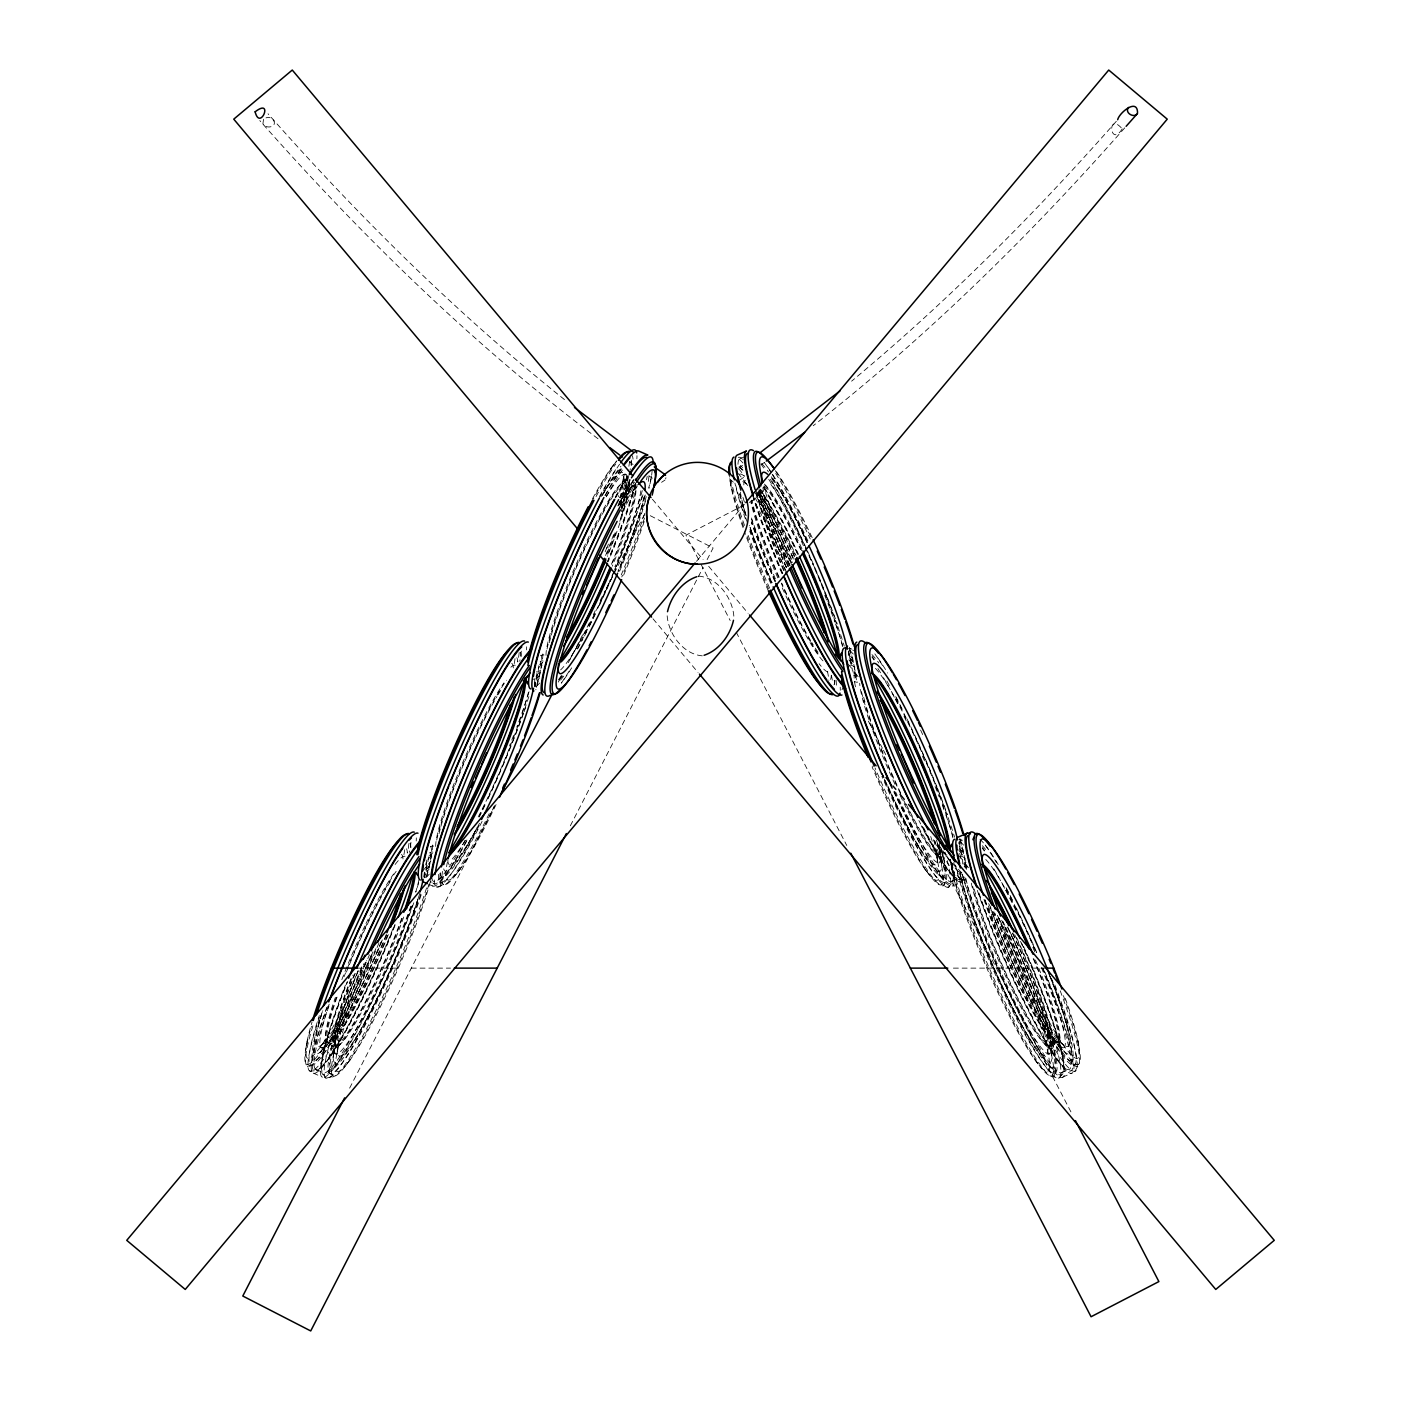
<?xml version="1.0" encoding="UTF-8"?>
<svg xmlns="http://www.w3.org/2000/svg" width="1401" height="1401" viewBox="0 0 1401 1401"><rect width="100%" height="100%" fill="white"/><g stroke="black" fill="none" stroke-linecap="round" stroke-linejoin="round"><path stroke-width="0.75" stroke-dasharray="5 3.75" d="M333.21 1057.51L333.858 1049.402M336.993 1053.587L338.867 1040.418M622.289 487.776L624.145 474.606A119.488 14.675 -66.4 0 1 618.244 496.83M306.469 1045.776L307.257 1040.593M1071.117 1063.867L1073.026 1055.058M665.65 478.914L665.965 477.688M937.269 860.161L940.071 850.565M1047.598 1051.24L1050.382 1041.661M413.383 912.664L414.381 909.599M634.04 530.489L635.021 527.424M318.395 1024.254L319.813 1019.91M641.343 508.265L642.744 503.94M939.318 862.893L941.525 857.832M1049.647 1053.99L1051.853 1048.929M349.62 1088.157L494.413 806.433M558.316 682.094L561.311 676.263M568.298 662.673L584.27 631.588M600.241 600.504L605.232 590.784M606.23 588.84L644.18 515.008M570.33 825.819L703.127 567.423M707.12 559.647L713.109 547.984L649.731 515.41M604.076 492.014L606.3 488.021M354.856 1040.172L357.08 1036.18M465.185 849.076L467.409 845.083M366.834 1018.527L368.41 1015.725M263.528 119.278L262.898 123.901L266.295 126.545A8.336 7.706 50 0 0 270.971 126.685C278.694 124.479 271.741 115.11 265.997 117.894M610.696 468.74L613.953 464.642M457.532 872.455L460.771 868.357M347.203 1063.552L350.443 1059.454M951.279 883.751L948.582 887.113L943.381 885.607L944.799 882.297L941.367 884.767M1061.608 1074.83L1058.911 1078.21L1053.692 1076.704L1055.111 1073.394L1051.696 1075.863M632.061 492.031L638.05 484.658M320.706 1046.477L329.095 1036.145M696.525 561.311L744.351 504.307M1116.317 121.292C1034.533 214.16 946.813 302.038 851.615 381.16M1124.775 127.824C1029.753 235.823 926.551 336.993 813.21 425.729M320.409 1051.923L325.908 1045.917M665.002 480.053L661.57 482.329M739.063 467.829L742.565 465.325M740.061 479.895L743.563 477.391M761.006 464.852L764.508 462.33M439.126 879.233L446.884 874.662M328.797 1070.311L336.555 1065.741M743.826 505.183L685.947 535.182L700.027 562.344M749.22 502.399L753.773 500.034L787.94 565.969M630.152 488.161L635.511 485.482M322.072 1044.498L330.986 1040.015M739.956 458.775L745.525 456.341M938.565 854.82L939.948 854.225M951.402 881.562L958.827 878.322M952.295 886.08L961.524 882.052M1048.894 1045.917L1050.277 1045.304M1056.897 1042.414L1058.28 1041.819M1061.73 1072.658L1069.156 1069.418M1062.623 1077.159L1071.853 1073.131M321.442 1047.86L326.661 1046.039M1078.332 1064.235L1074.182 1065.058L1077.579 1066.284L1075.145 1071.117L1070.837 1070.802M314.297 1070.802L309.989 1071.117L307.555 1066.284L310.952 1065.058L306.801 1064.235M698.696 576.126C718.468 577.755 733.423 599.225 733.949 618.139M702.304 655.843C682.532 654.197 667.577 632.727 667.051 613.831M357.518 968.126L398.304 968.126M411.316 968.126L450.544 968.126M953.38 968.126L1046.95 968.126M960.508 879.705L964.816 880.038A130.363 16.006 66.4 0 1 934.292 841.09M1058.473 1046.039L1063.674 1047.86M733.318 482.137L729.326 478.617M624.916 482.277L626.3 482.89M632.919 485.779L634.303 486.375M429.144 884.469L432.839 886.08M326.853 1041.819L328.237 1042.414M334.857 1045.304L336.24 1045.917M315.978 1069.418L323.403 1072.658M313.264 1073.131L322.51 1077.159M1054.13 1040.015L1063.061 1044.498M938.25 874.662L945.99 879.233M1048.578 1065.741L1056.319 1070.311M629.539 461.997L633.042 464.502M648.838 475.71L652.358 478.214M443.749 884.767L440.334 882.297L441.753 885.607L436.534 887.113L433.855 883.751M333.438 1075.863L330.006 1073.394L331.424 1076.704L326.205 1078.21L323.526 1074.83M598.017 438.741C474.063 345.469 362.421 236.681 259.798 120.591M564.48 399.583C457.024 313.824 359.006 216.735 268.046 113.796M1059.209 1045.917L1064.725 1051.923M652.428 499.264L703.074 559.629M708.696 566.337L748.099 613.288M653.006 618.787L698.013 672.445M744.684 481.716L748.274 486.147M855.013 672.813L858.603 677.226M965.342 863.892L968.932 868.322M1056.039 1036.145L1064.41 1046.477M924.345 868.357L927.602 872.455M1034.674 1059.454L1037.931 1063.552M790.812 509.649L792.371 512.468M1016.723 1015.725L1018.299 1018.527M906.394 824.629L907.971 827.448M778.833 488.021L781.058 492.014M1028.054 1036.18L1030.26 1040.172M917.725 845.083L919.949 849.076M868.357 721.112L882.437 748.274M883.436 750.218L886.465 756.032M923.662 827.781L1071.432 1112.867M701.025 564.27L730.184 620.52M736.208 632.149L846.782 845.486M625.669 474.203L627.876 479.265M333.28 1048.929L335.487 1053.99M1065.303 1019.91L1066.721 1024.254M963.03 886.115L964.448 890.458M742.372 503.94L743.791 508.265M1058 997.705L1058.998 1000.769M970.753 909.599L971.751 912.664M751.094 530.489L750.095 527.424A118.857 14.605 66.4 0 0 772.074 582.676M623.62 476.953L626.422 486.532M334.734 1041.661L337.518 1051.24M312.09 1055.058L314.017 1063.867M1077.859 1040.593L1078.665 1045.776M951.086 864.592L951.892 869.776M730.446 482.417L731.234 487.583M1046.267 1040.418L1048.123 1053.587M935.938 849.321L937.794 862.491M1051.258 1049.402L1051.923 1057.51M940.929 858.305L941.595 866.431M1048.421 972.294A112.43 13.817 66.4 0 1 1062.396 1049.577A112.43 13.817 66.4 0 1 993.834 911.753M1049.664 975.884A118.857 14.605 66.4 0 1 1063.009 1054.883A118.857 14.605 66.4 0 1 990.262 907.445M982.311 845.696A118.857 14.605 66.4 0 1 987.652 852.053M1042.922 968.056A128.349 15.761 66.4 0 1 1061.415 1064.287A128.349 15.761 66.4 0 1 978.441 891.561M982.259 848.148A128.349 15.761 66.4 0 1 984.29 851.055M1006.338 888.882A128.349 15.761 66.4 0 1 1036.425 952.61M1050.277 976.427A104.69 12.854 66.4 0 1 1060.697 1042.099A104.69 12.854 66.4 0 1 998.738 918.513M997.354 915.291A125.337 15.393 66.4 0 1 1053.342 1065.268A125.337 15.393 66.4 0 1 1008.58 1012.363A125.337 15.393 66.4 0 1 950.158 859.514M959.265 850.95A125.337 15.393 66.4 0 1 965.201 858.445M988.651 903.54A119.488 14.675 66.4 0 1 1049.104 1059.068A119.488 14.675 66.4 0 1 1003.414 1004.027A119.488 14.675 66.4 0 1 950.351 857.412M958.459 855.451A119.488 14.675 66.4 0 1 968.564 868.585M1060.207 990.787A126.896 15.586 66.4 0 1 1068.245 1059.804A126.896 15.586 66.4 0 1 994.973 913.294M1051.468 978.406A130.363 16.006 66.4 0 1 1065.548 1064.48A130.363 16.006 66.4 0 1 984.868 899.302M985.166 844.961A130.363 16.006 66.4 0 1 996.496 862.631M1044.971 972.241A130.888 16.076 66.4 0 1 1062.046 1066.231A130.888 16.076 66.4 0 1 978.336 892.419M982.539 847.5A130.888 16.076 66.4 0 1 984.675 850.635M1006.076 887.621A130.888 16.076 66.4 0 1 1012.59 900.37M1016.39 908.058A130.888 16.076 66.4 0 1 1036.775 952.592M1021.557 942.978A130.888 16.076 66.4 0 1 1054.06 1071.73A130.888 16.076 66.4 0 1 962.82 876.921M1065.303 998.37A119.488 14.675 66.4 0 1 1068.175 1051.415A119.488 14.675 66.4 0 1 1002.818 922.051M1054.848 984.938A124.426 15.288 66.4 0 1 1064.725 1058.368A124.426 15.288 66.4 0 1 990.174 907.025M979.964 839.287A124.426 15.288 66.4 0 1 999.123 866.063M1035.427 960A96.757 11.891 66.4 0 1 1051.153 1036.88A96.757 11.891 66.4 0 1 987.372 902.927M1063.394 995.673A125.337 15.393 66.4 0 1 1068.49 1057.107A125.337 15.393 66.4 0 1 997.53 915.203M1041.398 967.583A126.405 15.534 66.4 0 1 1059.314 1062.308A126.405 15.534 66.4 0 1 976.83 888.935M993.817 868.813A126.405 15.534 66.4 0 1 1004.622 888.339M1005.638 890.265A126.405 15.534 66.4 0 1 1016.32 911.491M1032.817 947.356A126.405 15.534 66.4 0 1 1035.427 953.398M1012.433 933.381A96.757 11.891 66.4 0 1 1050.347 1039.91A96.757 11.891 66.4 0 1 1016.093 997.88A96.757 11.891 66.4 0 1 971.226 882.805M1014.692 934.642A96.757 11.891 66.4 0 1 1051.713 1039.069A96.757 11.891 66.4 0 1 1018.912 1000.104A96.757 11.891 66.4 0 1 973.327 885.52M1033.22 958.652A96.757 11.891 66.4 0 1 1049.384 1037.02A96.757 11.891 66.4 0 1 984.763 899.74M1009.263 930.334A104.462 12.837 66.4 0 1 1051.188 1046.95A104.462 12.837 66.4 0 1 1014.569 1002.801A104.462 12.837 66.4 0 1 965.797 877.902M964.448 867.096A104.462 12.837 66.4 0 1 966.077 862.508M1005.778 927.409A112.43 13.817 66.4 0 1 1051.783 1054.358A112.43 13.817 66.4 0 1 1012.73 1007.967A112.43 13.817 66.4 0 1 959.913 872.928M960.228 856.361A112.43 13.817 66.4 0 1 965.026 858.445M1002.976 921.56A112.43 13.817 66.4 0 1 1004.85 925.448M1012.748 932.926A130.363 16.006 66.4 0 1 1060.855 1069.804A130.363 16.006 66.4 0 1 1018.404 1020.699A130.363 16.006 66.4 0 1 956.463 867.832M960.193 841.651A130.363 16.006 66.4 0 1 963.573 845.153M1001.645 920.177A126.896 15.586 66.4 0 1 1055.408 1066.389A126.896 15.586 66.4 0 1 1012.082 1016.461A126.896 15.586 66.4 0 1 951.839 862.788M959.738 848.551A126.896 15.586 66.4 0 1 963.415 852.911M1016.636 937.689A100.697 12.364 66.4 0 1 1053.377 1042.677A100.697 12.364 66.4 0 1 1020.418 1004.219A100.697 12.364 66.4 0 1 972.697 886.413M1007.582 926.972A118.857 14.605 66.4 0 1 1055.338 1059.033A118.857 14.605 66.4 0 1 1015.672 1013.466A118.857 14.605 66.4 0 1 959.037 871.194M958.564 850.074A118.857 14.605 66.4 0 1 963.643 852.281M998.966 918.408A104.69 12.854 66.4 0 1 1047.353 1046.932A104.69 12.854 66.4 0 1 1008.475 999.841A104.69 12.854 66.4 0 1 960.771 872.14M963.398 863.857A104.69 12.854 66.4 0 1 966.69 865.871M1023.641 946.586A126.405 15.534 66.4 0 1 1052.151 1065.881A126.405 15.534 66.4 0 1 964.063 874.889M958.897 843.805A126.405 15.534 66.4 0 1 963.835 841.633M1020.471 941.332A128.349 15.761 66.4 0 1 1052.641 1068.858A128.349 15.761 66.4 0 1 962.434 874.031A128.349 15.761 66.4 0 1 922.331 826.362M958.914 839.567A128.349 15.761 66.4 0 1 962.207 840.267M1042.554 968.179A104.462 12.837 66.4 0 1 1056.529 1043.15A104.462 12.837 66.4 0 1 990.822 908.689M985.779 859.478A104.462 12.837 66.4 0 1 1000.664 880.791M1001.662 882.49A104.462 12.837 66.4 0 1 1021.504 920.422M1022.432 922.383A104.462 12.837 66.4 0 1 1036.145 952.75M1007.792 927.707A124.426 15.288 66.4 0 1 1056.967 1065.058A124.426 15.288 66.4 0 1 1013.974 1013.659A124.426 15.288 66.4 0 1 955.587 865.293M960.893 847.605A124.426 15.288 66.4 0 1 963.363 850.074M1033.833 958.862A100.697 12.364 66.4 0 1 1050.662 1040.418A100.697 12.364 66.4 0 1 983.397 897.533M934.905 841.038A125.337 15.393 66.4 0 1 931.805 877.954A125.337 15.393 66.4 0 1 872.823 766.049M848.953 659.853A125.337 15.393 66.4 0 1 854.873 667.349M930.719 836.502A119.488 14.675 66.4 0 1 928.688 874.014A119.488 14.675 66.4 0 1 872.122 766.907M848.13 664.372A119.488 14.675 66.4 0 1 858.235 677.489M963.555 876.29A130.888 16.076 66.4 0 1 918.898 820.478M872.21 656.421A130.888 16.076 66.4 0 1 874.347 659.556M895.747 696.525A130.888 16.076 66.4 0 1 902.279 709.274M907.025 718.923A130.888 16.076 66.4 0 1 936.954 786.924M937.759 788.938A130.888 16.076 66.4 0 1 947.444 814.629M959.685 853.332A130.888 16.076 66.4 0 1 961.121 859.216M951.874 863.244A130.888 16.076 66.4 0 1 893.926 792.02M874.837 653.882A130.363 16.006 66.4 0 1 883.751 667.489M959.913 840.512A130.363 16.006 66.4 0 1 966.567 869.443M871.93 657.051A128.349 15.761 66.4 0 1 873.961 659.976M886.903 681.044A128.349 15.761 66.4 0 1 889.88 686.367M896.01 697.803A128.349 15.761 66.4 0 1 947.356 815.435M948.092 817.519A128.349 15.761 66.4 0 1 954.606 837.238M939.283 842.982A96.757 11.891 66.4 0 1 900.3 795.663M894.994 784.35A96.757 11.891 66.4 0 1 859.689 683.268M941.437 849.969A96.757 11.891 66.4 0 1 904.556 800.969M900.738 793.089A96.757 11.891 66.4 0 1 866.168 706.192M864.96 702.024A96.757 11.891 66.4 0 1 862.998 694.441M945.01 852.123A130.363 16.006 66.4 0 1 938.11 879.408A130.363 16.006 66.4 0 1 881.754 774.035M849.864 650.572A130.363 16.006 66.4 0 1 853.244 654.074M936.393 839.935A126.896 15.586 66.4 0 1 934.292 879.443A126.896 15.586 66.4 0 1 875.047 767.958M849.409 657.454A126.896 15.586 66.4 0 1 854.417 663.584M943.083 853.402A100.697 12.364 66.4 0 1 903.435 799.866M900.72 794.209A100.697 12.364 66.4 0 1 860.687 688.084M939.598 847.5A104.462 12.837 66.4 0 1 894.381 791.372M855.468 686.823A104.462 12.837 66.4 0 1 855.748 671.429M937.462 843.7A112.43 13.817 66.4 0 1 930.282 864.049A112.43 13.817 66.4 0 1 882.21 773.842M849.899 665.265A112.43 13.817 66.4 0 1 854.698 667.349M941.384 849.742A118.857 14.605 66.4 0 1 934.414 870.581A118.857 14.605 66.4 0 1 887.446 785.103M884.066 777.537A118.857 14.605 66.4 0 1 882.402 773.755M849.584 658.89A118.857 14.605 66.4 0 1 853.314 661.184M933.626 839.707A104.69 12.854 66.4 0 1 926.586 857.745A104.69 12.854 66.4 0 1 881.982 773.947M853.069 672.76A104.69 12.854 66.4 0 1 856.361 674.774M951.752 862.946A126.405 15.534 66.4 0 1 895.624 791.968M848.305 655.423A126.405 15.534 66.4 0 1 853.524 650.554M960.788 872.77A126.405 15.534 66.4 0 1 921.228 825.784M877.937 668.54A126.405 15.534 66.4 0 1 881.387 674.179M883.488 677.734A126.405 15.534 66.4 0 1 894.293 697.243M895.309 699.169A126.405 15.534 66.4 0 1 899.127 706.577M904.03 716.366A126.405 15.534 66.4 0 1 906.972 722.426M922.488 756.26A126.405 15.534 66.4 0 1 925.115 762.302M935.097 786.451A126.405 15.534 66.4 0 1 939.195 796.924M942.295 805.155A126.405 15.534 66.4 0 1 945.185 813.088M945.868 815.014A126.405 15.534 66.4 0 1 953.013 836.485M941.367 848.883A124.426 15.288 66.4 0 1 935.08 875.275A124.426 15.288 66.4 0 1 881.877 776.347M850.565 656.526A124.426 15.288 66.4 0 1 853.034 658.995M961.822 872.841A126.896 15.586 66.4 0 1 953.31 862.718M920.58 730.044A126.896 15.586 66.4 0 1 923.171 735.648M955.78 866.991A118.857 14.605 66.4 0 1 944.607 852.859M871.982 654.617A118.857 14.605 66.4 0 1 878.83 663.006M958.914 842.089A118.857 14.605 66.4 0 1 962.715 863.979M875.45 668.382A104.462 12.837 66.4 0 1 890.335 689.712M891.334 691.394A104.462 12.837 66.4 0 1 911.175 729.326M912.121 731.287A104.462 12.837 66.4 0 1 948.862 823.228M949.44 825.101A104.462 12.837 66.4 0 1 952.855 837.798M947.006 855.03A100.697 12.364 66.4 0 1 934.012 840.565M950.438 859.496A128.349 15.761 66.4 0 1 894.048 791.512M848.586 648.47A128.349 15.761 66.4 0 1 851.878 649.171M958.529 871.667A124.426 15.288 66.4 0 1 951.752 863.892M950.193 861.755A124.426 15.288 66.4 0 1 942.82 850.6M877.989 658.12A124.426 15.288 66.4 0 1 887.639 673.023M959.825 838.428A124.426 15.288 66.4 0 1 965.779 868.515M959.51 846.344A112.43 13.817 66.4 0 1 960.823 854.82M967.215 867.114A119.488 14.675 66.4 0 1 964.151 866.466M941.314 848.463A96.757 11.891 66.4 0 1 935.938 841.826M787.94 566.617A112.43 13.817 66.4 0 1 760.27 489.422M771.286 476.778A112.43 13.817 66.4 0 1 807.099 542.292M848.446 651.85A112.43 13.817 66.4 0 1 850.495 663.741M786.346 567.44A118.857 14.605 66.4 0 1 758.589 491.716M761.671 463.521A118.857 14.605 66.4 0 1 768.501 471.927M772.844 478.301A118.857 14.605 66.4 0 1 807.046 542.625M848.586 650.992A118.857 14.605 66.4 0 1 852.368 671.324M782.739 573.464A128.349 15.761 66.4 0 1 753.983 497.67M770.375 479.37A128.349 15.761 66.4 0 1 804.734 545.584M805.593 547.476A128.349 15.761 66.4 0 1 837.027 624.338M837.763 626.422A128.349 15.761 66.4 0 1 844.278 646.141M785.138 570.032A130.363 16.006 66.4 0 1 755.629 491.296M764.508 462.785A130.363 16.006 66.4 0 1 771.058 472.592M772.231 474.466A130.363 16.006 66.4 0 1 807.431 541.749M849.584 649.416A130.363 16.006 66.4 0 1 856.501 683.215M856.887 676.035A119.488 14.675 66.4 0 1 853.822 675.387M791.53 562.852A119.488 14.675 66.4 0 1 763.843 486.41M776.539 471.769A119.488 14.675 66.4 0 1 812.3 537.966M789.901 565.724A104.69 12.854 66.4 0 1 762.845 487.776M771.548 478.547A104.69 12.854 66.4 0 1 807.291 542.169M768.554 588.945A125.337 15.393 66.4 0 1 747.171 536.495M743.633 526.723A125.337 15.393 66.4 0 1 729.518 477.321M738.625 468.757A125.337 15.393 66.4 0 1 744.544 476.27M755.437 493.24A125.337 15.393 66.4 0 1 791.495 564.691M831.388 675.212A125.337 15.393 66.4 0 1 832.317 680.308M782.423 573.517A130.888 16.076 66.4 0 1 753.685 498.143M760.866 463.871A130.888 16.076 66.4 0 1 765.139 470.141M772.231 481.611A130.888 16.076 66.4 0 1 826.625 595.828M827.431 597.859A130.888 16.076 66.4 0 1 837.133 623.55M774.876 581.45A130.888 16.076 66.4 0 1 751.321 522.468M744.456 502.171A130.888 16.076 66.4 0 1 742.162 494.746M763.948 487.268A130.888 16.076 66.4 0 1 798.272 554.936M822.982 660.869A96.757 11.891 66.4 0 1 781.18 585.565M777.8 577.895A96.757 11.891 66.4 0 1 750.918 502.241M758.606 492.119A96.757 11.891 66.4 0 1 794.402 556.845M818.044 652.271A96.757 11.891 66.4 0 1 811.704 642.411M810.584 640.52A96.757 11.891 66.4 0 1 781.705 583.044M779.184 577.282A96.757 11.891 66.4 0 1 751.952 500.034M758.677 489.947A96.757 11.891 66.4 0 1 794.91 554.358M786.364 571.871A96.757 11.891 66.4 0 1 758.887 489.877M764.351 484.081A96.757 11.891 66.4 0 1 802.037 548.964M784.14 570.522A96.757 11.891 66.4 0 1 758.571 497.145M764.088 485.744A96.757 11.891 66.4 0 1 800.654 549.577M788.605 566.442A126.896 15.586 66.4 0 1 760.165 489.965M775.716 473.485A126.896 15.586 66.4 0 1 810.251 538.965M786.329 567.02A124.426 15.288 66.4 0 1 758.659 492.522M767.66 467.023A124.426 15.288 66.4 0 1 771.723 472.978M772.792 474.641A124.426 15.288 66.4 0 1 807.992 541.049M849.496 647.332A124.426 15.288 66.4 0 1 854.557 681.919M827.816 671.885A104.462 12.837 66.4 0 1 819.095 663.689M775.453 581.205A104.462 12.837 66.4 0 1 751.129 517.775M743.808 484.921A104.462 12.837 66.4 0 1 745.42 480.333M757.923 492.049A104.462 12.837 66.4 0 1 792.984 557.528M771.881 582.746A112.43 13.817 66.4 0 1 749.588 526.198M746.138 515.866A112.43 13.817 66.4 0 1 739.623 492.416M739.57 474.186A112.43 13.817 66.4 0 1 744.386 476.27M757.118 492.977A112.43 13.817 66.4 0 1 792.966 562.134M831.266 675.335A112.43 13.817 66.4 0 1 830.46 679.415M768.413 591.064A119.488 14.675 66.4 0 1 744.456 531.644M743.073 527.722A119.488 14.675 66.4 0 1 729.711 475.237M737.802 473.275A119.488 14.675 66.4 0 1 747.906 486.41M755.069 497.898A119.488 14.675 66.4 0 1 789.463 566.022M827.483 671.394A119.488 14.675 66.4 0 1 828.867 680.413M818.114 653.952A100.697 12.364 66.4 0 1 811.389 643.217M810.426 641.588A100.697 12.364 66.4 0 1 781.338 583.394M778.711 577.405A100.697 12.364 66.4 0 1 751.111 500.437M761.689 492.049A100.697 12.364 66.4 0 1 795.996 555.514M781.968 573.587A126.405 15.534 66.4 0 1 753.178 497.373M768.746 479.282A126.405 15.534 66.4 0 1 804.069 547.108M824.769 595.372A126.405 15.534 66.4 0 1 834.856 622.009M835.539 623.935A126.405 15.534 66.4 0 1 842.684 645.406M769.657 588.227A126.896 15.586 66.4 0 1 748.134 535.375M744.526 525.463A126.896 15.586 66.4 0 1 731.182 480.613M739.08 466.375A126.896 15.586 66.4 0 1 744.089 472.487M756.487 491.558A126.896 15.586 66.4 0 1 792.388 562.519M834.225 680.291A126.896 15.586 66.4 0 1 834.768 684.213M770.69 583.271A124.426 15.288 66.4 0 1 749.745 531.207M745.402 518.913A124.426 15.288 66.4 0 1 734.93 483.117M740.236 465.43A124.426 15.288 66.4 0 1 742.705 467.899M759.395 492.206A124.426 15.288 66.4 0 1 793.421 559.174M836.047 680.185A124.426 15.288 66.4 0 1 836.397 685.737M789.989 565.356A125.337 15.393 66.4 0 1 762.109 490.332M775.261 470.631A125.337 15.393 66.4 0 1 810.899 537.248M857.675 682.059A125.337 15.393 66.4 0 1 854.452 681.376M771.653 582.851A104.69 12.854 66.4 0 1 749.29 525.48M745.49 513.502A104.69 12.854 66.4 0 1 740.393 492.154M742.74 481.664A104.69 12.854 66.4 0 1 746.05 483.695M756.26 496.707A104.69 12.854 66.4 0 1 790.97 562.957M775.418 578.841A126.405 15.534 66.4 0 1 751.461 517.985M737.994 464.326A126.405 15.534 66.4 0 1 743.195 459.458M764.823 488.319A126.405 15.534 66.4 0 1 798.482 554.341M843.034 684.914A126.405 15.534 66.4 0 1 841.073 690.483M745.892 515.148A118.857 14.605 66.4 0 1 739.325 492.942M739.255 467.811A118.857 14.605 66.4 0 1 743.003 470.106M758.852 491.593A118.857 14.605 66.4 0 1 792.948 557.773M834.838 680.536A118.857 14.605 66.4 0 1 833.98 684.844M786.171 567.37A104.462 12.837 66.4 0 1 759.184 489.597M770.935 484.466A104.462 12.837 66.4 0 1 804.402 545.742M805.277 547.616A104.462 12.837 66.4 0 1 813 564.813M814.664 568.648A104.462 12.837 66.4 0 1 838.551 632.131M839.111 634.005A104.462 12.837 66.4 0 1 842.526 646.702M775.156 581.327A128.349 15.761 66.4 0 1 751.426 521.662M738.257 457.391A128.349 15.761 66.4 0 1 741.567 458.092M763.527 487.39A128.349 15.761 66.4 0 1 798.097 555.321M771.443 582.956A130.363 16.006 66.4 0 1 749.342 527.984M747.328 522.345A130.363 16.006 66.4 0 1 735.805 485.657M739.535 459.475A130.363 16.006 66.4 0 1 742.933 462.978M760.568 489.142A130.363 16.006 66.4 0 1 794.735 556.53M840.18 687.226A130.363 16.006 66.4 0 1 840.285 690.29M783.597 570.487A100.697 12.364 66.4 0 1 756.978 494.098M765.349 485.236A100.697 12.364 66.4 0 1 801.705 550.646M406.483 848.778A112.43 13.817 -66.4 0 1 407.288 852.859M378.988 942.978A112.43 13.817 -66.4 0 1 324.034 1048.071A112.43 13.817 -66.4 0 1 322.825 1010.314M410.02 843.349A118.857 14.605 -66.4 0 1 410.878 847.64M381.352 941.98A118.857 14.605 -66.4 0 1 322.475 1054.463A118.857 14.605 -66.4 0 1 322.58 1011.049M392.875 928.81A128.349 15.761 -66.4 0 1 323.736 1064.252A128.349 15.761 -66.4 0 1 327.449 1006.531M401.351 854.522A104.69 12.854 -66.4 0 1 402.98 859.128M372.929 951.787A104.69 12.854 -66.4 0 1 325.838 1040.435A104.69 12.854 -66.4 0 1 321.529 1014.692M428.986 884.136A125.337 15.393 -66.4 0 1 342.65 1069.471A125.337 15.393 -66.4 0 1 369.461 954.834M430.475 846.817A125.337 15.393 -66.4 0 1 433.697 846.134M430.37 881.579A119.488 14.675 -66.4 0 1 346.923 1064.112A119.488 14.675 -66.4 0 1 373.331 952.015M429.844 852.806A119.488 14.675 -66.4 0 1 432.927 852.158M410.948 842.246A126.896 15.586 -66.4 0 1 409.425 852.368M375.871 948.617A126.896 15.586 -66.4 0 1 316.959 1059.716A126.896 15.586 -66.4 0 1 313.947 1022.45M416.307 837.886A130.363 16.006 -66.4 0 1 416.202 840.968M386.729 934.59A130.363 16.006 -66.4 0 1 320.181 1063.762A130.363 16.006 -66.4 0 1 319.761 1016.268M395.029 924.275A130.888 16.076 -66.4 0 1 323.491 1065.758A130.888 16.076 -66.4 0 1 326.696 1007.582M426.815 860.074A130.888 16.076 -66.4 0 1 425.379 865.941M413.803 902.787A130.888 16.076 -66.4 0 1 332.142 1070.504A130.888 16.076 -66.4 0 1 347.08 982.031M404.696 849.759A119.488 14.675 -66.4 0 1 403.506 856.782M365.486 962.154A119.488 14.675 -66.4 0 1 315.33 1053.324A119.488 14.675 -66.4 0 1 312.073 1021.977M381.527 941.209A124.426 15.288 -66.4 0 1 320.234 1058.561A124.426 15.288 -66.4 0 1 319.305 1015.602M386.098 934.782A96.757 11.891 -66.4 0 1 334.629 1036.092A96.757 11.891 -66.4 0 1 335.347 997.424M341.826 979.649A96.757 11.891 -66.4 0 1 354.663 948.389M355.504 946.463A96.757 11.891 -66.4 0 1 365.048 925.588M366.011 923.609A96.757 11.891 -66.4 0 1 393.628 873.961M408.882 843.525A125.337 15.393 -66.4 0 1 407.411 852.981M371.037 955.535A125.337 15.393 -66.4 0 1 316.013 1057.843A125.337 15.393 -66.4 0 1 311.512 1026.233M395.029 925.378A126.405 15.534 -66.4 0 1 325.873 1062.238A126.405 15.534 -66.4 0 1 328.937 1006.111M403.733 917.007A96.757 11.891 -66.4 0 1 342.825 1041.591A96.757 11.891 -66.4 0 1 355.924 971.804M401.684 918.285A96.757 11.891 -66.4 0 1 341.686 1040.715A96.757 11.891 -66.4 0 1 353.017 974.991M387.482 935.378A96.757 11.891 -66.4 0 1 335.347 1037.493A96.757 11.891 -66.4 0 1 338.149 993.957M346.397 972.101A96.757 11.891 -66.4 0 1 348.691 966.392M349.479 964.483A96.757 11.891 -66.4 0 1 386.606 887.674M387.727 885.782A96.757 11.891 -66.4 0 1 391.019 880.493M432.541 844.978A130.363 16.006 -66.4 0 1 426.289 876.483M420.755 894.101A130.363 16.006 -66.4 0 1 336.117 1071.187A130.363 16.006 -66.4 0 1 354.576 973.835M426.552 887.919A126.896 15.586 -66.4 0 1 341.108 1069.804A126.896 15.586 -66.4 0 1 363.822 963.66M402.227 918.373A100.697 12.364 -66.4 0 1 340.408 1044.13A100.697 12.364 -66.4 0 1 351.406 977.688M418.969 879.653A104.462 12.837 -66.4 0 1 415.799 891.894M411.334 906.132A104.462 12.837 -66.4 0 1 343.49 1048.263A104.462 12.837 -66.4 0 1 358.166 970.473M426.64 862.788A112.43 13.817 -66.4 0 1 425.659 870.564M425.204 872.928A112.43 13.817 -66.4 0 1 424.03 878.147M420.125 892.279A112.43 13.817 -66.4 0 1 344.243 1055.478A112.43 13.817 -66.4 0 1 363.139 963.503M428.391 856.869A118.857 14.605 -66.4 0 1 424.608 877.184M417.918 899.319A118.857 14.605 -66.4 0 1 340.285 1061.8A118.857 14.605 -66.4 0 1 358.358 970.298M424.345 872.14A104.69 12.854 -66.4 0 1 423.697 876.746M418.409 897.551A104.69 12.854 -66.4 0 1 347.308 1049.944A104.69 12.854 -66.4 0 1 366.747 960.526M418.724 882.788A126.405 15.534 -66.4 0 1 415.712 892.174M410.878 906.184A126.405 15.534 -66.4 0 1 333 1065.846A126.405 15.534 -66.4 0 1 345.469 984.991M412.402 905.676A128.349 15.761 -66.4 0 1 332.685 1068.63A128.349 15.761 -66.4 0 1 347.623 981.558M382.333 939.896A104.462 12.837 -66.4 0 1 329.463 1042.134A104.462 12.837 -66.4 0 1 329.165 1004.237M395.117 864.505A104.462 12.837 -66.4 0 1 405.012 856.379M430.58 846.274A124.426 15.288 -66.4 0 1 426.727 876.623M421.193 894.766A124.426 15.288 -66.4 0 1 339.585 1066.529A124.426 15.288 -66.4 0 1 358.148 971.156M388.322 934.625A100.697 12.364 -66.4 0 1 334.068 1040.908A100.697 12.364 -66.4 0 1 336.976 995.603M344.016 976.742A100.697 12.364 -66.4 0 1 345.557 972.854M347.15 968.914A100.697 12.364 -66.4 0 1 396.15 871.334M494.535 805.575A125.337 15.393 -66.4 0 1 442.488 871.387M540.804 655.721A125.337 15.393 -66.4 0 1 544.026 655.038M496.059 804.594A119.488 14.675 -66.4 0 1 447.322 862.491M540.173 661.71A119.488 14.675 -66.4 0 1 543.238 661.079M525.62 707.452A130.888 16.076 -66.4 0 1 524.132 711.69M523.466 713.564A130.888 16.076 -66.4 0 1 487.636 799.638M484.939 805.347A130.888 16.076 -66.4 0 1 479.247 817.011M466.551 841.441A130.888 16.076 -66.4 0 1 430.808 880.318M542.852 653.882A130.363 16.006 -66.4 0 1 535.935 687.681M479.002 825.802A130.363 16.006 -66.4 0 1 434.625 878.304M489.247 813.578A126.896 15.586 -66.4 0 1 440.579 871.369M528.422 692.322A104.462 12.837 -66.4 0 1 518.668 723.739M518.002 725.595A104.462 12.837 -66.4 0 1 509.771 747.346M509.018 749.22A104.462 12.837 -66.4 0 1 499.351 772.284M498.511 774.193A104.462 12.837 -66.4 0 1 489.002 795.067M488.143 796.889A104.462 12.837 -66.4 0 1 485.306 802.773M484.361 804.699A104.462 12.837 -66.4 0 1 476.883 819.48M465.15 840.53A104.462 12.837 -66.4 0 1 450.281 860.967M536.846 673.373A112.43 13.817 -66.4 0 1 534.359 687.068M475.534 830.635A112.43 13.817 -66.4 0 1 443.767 868.83M538.72 665.773A118.857 14.605 -66.4 0 1 534.937 686.105M477.163 827.448A118.857 14.605 -66.4 0 1 439.949 871.632M435.676 846.467A96.757 11.891 -66.4 0 1 460.036 768.904A96.757 11.891 -66.4 0 1 503.957 682.882M540.909 655.178A124.426 15.288 -66.4 0 1 535.847 689.765M482.084 821.389A124.426 15.288 -66.4 0 1 438.548 873.331M534.832 679.117A104.69 12.854 -66.4 0 1 534.026 685.649M479.527 823.298A104.69 12.854 -66.4 0 1 447.847 860.161M528.86 696.577A128.349 15.761 -66.4 0 1 524.114 710.675M523.379 712.759A128.349 15.761 -66.4 0 1 486.725 800.829M484.939 804.577A128.349 15.761 -66.4 0 1 479.37 816.012M466.918 839.97A128.349 15.761 -66.4 0 1 432.121 880.861M515.008 658.68A119.488 14.675 -66.4 0 1 513.834 665.703M431.035 855.381A119.488 14.675 -66.4 0 1 426.692 861.037M519.193 652.446A125.337 15.393 -66.4 0 1 517.74 661.885M422.489 870.827A125.337 15.393 -66.4 0 0 430.895 860.844A112.43 13.817 -66.4 0 1 427.182 863.016M529.035 691.709A126.405 15.534 -66.4 0 1 521.89 713.162M520.507 717.049A126.405 15.534 -66.4 0 1 516.794 727.119M513.607 735.437A126.405 15.534 -66.4 0 1 509.544 745.682M465.29 840.267A126.405 15.534 -66.4 0 1 431.771 876.01M439.021 833.753A96.757 11.891 -66.4 0 1 440.439 828.166M440.982 826.17A96.757 11.891 -66.4 0 1 496.935 696.577M498.055 694.686A96.757 11.891 -66.4 0 1 501.348 689.397M436.709 840.11A100.697 12.364 -66.4 0 1 506.479 680.238M431.771 856.764A104.462 12.837 -66.4 0 1 430.335 848.568M510.875 667.226A104.462 12.837 -66.4 0 1 515.34 665.3M511.68 663.426A104.69 12.854 -66.4 0 1 513.309 668.032M432.401 853.402A104.69 12.854 -66.4 0 1 429.091 855.433M429.056 869.198A124.426 15.288 -66.4 0 1 426.587 871.667M521.277 651.15A126.896 15.586 -66.4 0 1 519.736 661.272M429.109 866.361A126.896 15.586 -66.4 0 1 423.295 872.841M526.636 646.807A130.363 16.006 -66.4 0 1 526.531 649.889M429.284 874.119A130.363 16.006 -66.4 0 1 425.886 877.621M520.331 652.253A118.857 14.605 -66.4 0 1 521.19 656.561M429.354 866.991A118.857 14.605 -66.4 0 1 425.606 869.303M516.811 657.699A112.43 13.817 -66.4 0 1 517.617 661.762M425.256 877.341A126.405 15.534 -66.4 0 1 424.345 872.77M635.266 483.555A128.349 15.761 -66.4 0 1 607.316 561.889M605.565 495.289A128.349 15.761 -66.4 0 1 621.484 468.88M642.971 494.746A130.888 16.076 -66.4 0 1 597.964 608.559M595.267 614.251A130.888 16.076 -66.4 0 1 587.684 629.714M586.739 631.571A130.888 16.076 -66.4 0 1 582.098 640.572M579.996 644.548A130.888 16.076 -66.4 0 1 576.879 650.344M561.819 675.86A130.888 16.076 -66.4 0 1 558.561 680.676M615.197 497.81A130.888 16.076 -66.4 0 1 628.086 475.937M636.965 455.71A130.363 16.006 -66.4 0 1 636.86 458.792M632.551 480.648A130.363 16.006 -66.4 0 1 620.24 519M615.179 532.643A130.363 16.006 -66.4 0 1 605.775 556.302M539.595 683.04A130.363 16.006 -66.4 0 1 536.215 686.525M599.278 498.266A130.363 16.006 -66.4 0 1 619.592 464.221M644.53 518.002A125.337 15.393 -66.4 0 1 621.781 576.984M621.396 507.915A125.337 15.393 -66.4 0 1 635.406 483.94M635.669 483.958A130.888 16.076 -66.4 0 1 607.719 561.713M604.917 495.656A130.888 16.076 -66.4 0 1 624.268 463.871M546.005 655.388A96.757 11.891 -66.4 0 1 596.125 522.503A96.757 11.891 -66.4 0 1 621.273 511.61M613.638 534.534A96.757 11.891 -66.4 0 1 605.232 556.39M610.591 499.999A96.757 11.891 -66.4 0 1 619.802 521.347M615.704 533.221A96.757 11.891 -66.4 0 1 606.615 556.985M549.35 642.674A96.757 11.891 -66.4 0 1 550.768 637.087M551.311 635.073A96.757 11.891 -66.4 0 1 609.505 501.768M629.872 480.175A124.426 15.288 -66.4 0 1 621.379 508.458M607.018 547.178A124.426 15.288 -66.4 0 1 603.813 555.041M539.385 678.102A124.426 15.288 -66.4 0 1 536.916 680.588M599.505 496.497A124.426 15.288 -66.4 0 1 617.473 467.023M631.15 454.8A124.426 15.288 -66.4 0 1 633.077 460.264M644.688 495.972A112.43 13.817 -66.4 0 1 618.191 571.188M562.642 675.965A112.43 13.817 -66.4 0 1 560.418 678.189M620.485 505.551A112.43 13.817 -66.4 0 1 633.199 485.219M644.197 521.505A119.488 14.675 -66.4 0 1 622.517 577.737M622.149 511.89A119.488 14.675 -66.4 0 1 637.21 486.41M651.518 476.27A130.363 16.006 -66.4 0 1 648.768 487.741M646.264 496.584A130.363 16.006 -66.4 0 1 618.717 571.223M568.911 671.534A130.363 16.006 -66.4 0 1 561.188 683.215M619.627 497.81A130.363 16.006 -66.4 0 1 630.292 479.667M640.87 490.7A104.462 12.837 -66.4 0 1 614.636 569.629M613.813 571.573A104.462 12.837 -66.4 0 1 609.68 581.205M608.84 583.114A104.462 12.837 -66.4 0 1 606.283 588.858M605.425 590.784A104.462 12.837 -66.4 0 1 599.33 603.989M598.472 605.81A104.462 12.837 -66.4 0 1 560.61 669.871M619.154 504.745A104.462 12.837 -66.4 0 1 634.04 483.433M627.613 475.692A112.43 13.817 -66.4 0 1 620.24 505.446M536.25 671.832A112.43 13.817 -66.4 0 0 541.049 669.748A125.337 15.393 -66.4 0 1 532.818 679.73M602.115 495.359A112.43 13.817 -66.4 0 1 621.396 467.811M635.441 485.271A126.405 15.534 -66.4 0 1 608.314 561.398M536.618 687.243A126.405 15.534 -66.4 0 1 534.762 678.697M606.178 496.83A126.405 15.534 -66.4 0 1 622.867 469.353M644.758 513.344A126.896 15.586 -66.4 0 1 621.221 574.953M619.907 507.039A126.896 15.586 -66.4 0 1 634.425 482.154A100.697 12.364 -66.4 0 0 620.363 496.532M629.522 461.349A125.337 15.393 -66.4 0 1 628.068 470.789M626.895 476.007A125.337 15.393 -66.4 0 1 617.894 506.374M591.52 502.364A125.337 15.393 -66.4 0 1 617.053 460.491M652.113 470.228A124.426 15.288 -66.4 0 1 648.943 488.494M645.528 500.858A124.426 15.288 -66.4 0 1 619.557 571.345M571.696 667.839A124.426 15.288 -66.4 0 1 561.258 683.093M619.627 502.889A124.426 15.288 -66.4 0 1 633.532 479.702M643.847 497.18A104.69 12.854 -66.4 0 1 618.436 571.258M622.955 506.216A104.69 12.854 -66.4 0 1 639.084 483.695M648.926 476.463A118.857 14.605 -66.4 0 1 648.015 482.925M645.266 495.008A118.857 14.605 -66.4 0 1 617.946 571.275M563.692 676.14A118.857 14.605 -66.4 0 1 558.334 682.48M617.999 505.884A118.857 14.605 -66.4 0 1 634.145 479.58M619.662 501.803A96.757 11.891 -66.4 0 1 612.255 566.249M620.345 498.055A96.757 11.891 -66.4 0 1 610.871 565.654M647.209 476.305A128.349 15.761 -66.4 0 1 646.456 479.772M642.043 496.304A128.349 15.761 -66.4 0 1 614.916 569.787M614.111 571.731A128.349 15.761 -66.4 0 1 596.196 611.554M595.267 613.498A128.349 15.761 -66.4 0 1 577.247 648.873M561.381 675.545A128.349 15.761 -66.4 0 1 558.281 680.045M615.81 497.513A128.349 15.761 -66.4 0 1 628.576 476.13M642.306 490.578A126.405 15.534 -66.4 0 1 614.899 566.669M595.267 610.608A126.405 15.534 -66.4 0 1 593.323 614.689M589.401 622.727A126.405 15.534 -66.4 0 1 581.66 637.928M580.644 639.854A126.405 15.534 -66.4 0 1 568.929 660.939M615.582 496.532A126.405 15.534 -66.4 0 1 628.243 475.622M547.038 649.013A100.697 12.364 -66.4 0 1 613.375 494.203A100.697 12.364 -66.4 0 1 607.386 556.39M606.335 496.567A104.462 12.837 -66.4 0 1 621.746 505.866M608.437 544.061A104.462 12.837 -66.4 0 1 606.055 550.12M542.099 665.685A104.462 12.837 -66.4 0 1 540.663 657.489M541.364 664.284A119.488 14.675 -66.4 0 1 537.021 669.941M592.413 498.914A119.488 14.675 -66.4 0 1 616.352 461.594M602.623 494.763A104.69 12.854 -66.4 0 1 619.978 497.408M542.712 662.323A104.69 12.854 -66.4 0 1 539.42 664.337M630.66 461.174A118.857 14.605 -66.4 0 1 631.518 465.465M629.627 479.51A118.857 14.605 -66.4 0 1 621.694 507.495M539.665 675.912A118.857 14.605 -66.4 0 1 535.935 678.207M601.467 496.427A118.857 14.605 -66.4 0 1 620.941 466.305M631.588 460.071A126.896 15.586 -66.4 0 1 630.065 470.193M628.891 475.464A126.896 15.586 -66.4 0 1 619.54 506.882M539.438 675.282A126.896 15.586 -66.4 0 1 533.623 681.744M596.02 496.619A126.896 15.586 -66.4 0 1 615.775 463.959M635.336 482.925A100.697 12.364 -66.4 0 1 611.554 565.286M1122.219 128.892C1109.785 148.559 1106.737 110.679 1122.219 128.892"/><path stroke-width="1.5" d="M667.506 611.712C670.956 596.546 681.849 581.73 696.91 576.669M733.494 620.258C730.044 635.424 719.151 650.239 704.09 655.283M649.924 496.287C636.965 527.599 663.881 565.076 697.523 564.218M344.628 1097.859L242.793 1296.03L310.724 1330.95L566.337 833.577M501.4 792.843L552.327 693.758M657.822 482.084L661.517 477.286L665.09 474.536L665.51 475.342M1128.611 107.422C1123.97 112.518 1134.197 118.857 1137.524 113.376C1137.98 97.247 1119.084 112.816 1117.683 119.75M695.106 562.974L126.738 1240.34L185.247 1289.445L1167.243 119.155L1108.734 70.05L745.77 502.626M1126.124 126.318L1136.789 114.287M840.022 390.897L760.007 452.786M804.594 432.349L766.242 461.087M967.128 833.21L957.899 837.238A130.888 16.076 66.4 0 0 960.298 868.025M331.372 968.126L357.097 968.126M454.257 968.126L497.197 968.126M910.37 968.126L947.812 968.126M1046.95 968.126L1053.762 968.126M427.287 883.663L423.592 882.052A130.888 16.076 -66.4 0 1 461.227 755.647A130.888 16.076 -66.4 0 1 528.317 642.113M633.199 451.963L574.48 407.481M654.249 466.901L664.774 474.379M609.715 447.532L619.75 455.045M632.727 475.797L292.266 70.05L233.757 119.155L578.438 529.928M635.546 479.142L651.01 497.6M749.5 614.951L876.115 765.857M885.957 777.59L888.777 780.952M892.997 785.979L895.817 789.323M900.037 794.349L904.258 799.393M908.478 804.419L1274.262 1240.34L1215.753 1289.445L699.432 674.109M599.54 555.076L651.588 617.105M1075.443 1120.625L1158.89 1281.582L1091.064 1316.747L850.81 853.244M995.2 909.074A125.337 15.393 66.4 0 1 1005.725 868.988M1007.809 872.665A125.337 15.393 66.4 0 1 1014.254 884.539M1019.14 893.961A125.337 15.393 66.4 0 1 1028.842 913.697M1031.556 919.441A125.337 15.393 66.4 0 1 1036.985 931.262M1038.789 935.255A125.337 15.393 66.4 0 1 1042.291 943.223M1049.139 959.265A125.337 15.393 66.4 0 1 1050.803 963.275M1053.219 969.247A125.337 15.393 66.4 0 1 1054.795 973.152M1055.618 975.236A125.337 15.393 66.4 0 1 1058.053 981.471M1000.507 916.131A119.488 14.675 66.4 0 1 990.735 845.276A119.488 14.675 66.4 0 1 1061.905 989.036M991.908 905.099A126.896 15.586 66.4 0 1 989.999 846.134M983.449 895.327A130.363 16.006 66.4 0 1 976.409 834.576M981.961 864.382A96.757 11.891 66.4 0 1 1032.957 954.169M950.211 849.671A126.896 15.586 66.4 0 1 952.172 844.085M989.666 886.833A96.757 11.891 66.4 0 1 1012.065 929.091M988.966 871.334A100.697 12.364 66.4 0 1 996.549 883.015M998.668 886.605A100.697 12.364 66.4 0 1 1007.862 903.312M1008.738 904.993A100.697 12.364 66.4 0 1 1028.649 946.796M976.269 886.255A130.888 16.076 66.4 0 1 970.49 833.91M982.994 867.324A104.69 12.854 66.4 0 1 1001.295 873.909A104.69 12.854 66.4 0 1 1049.489 974.395M991.435 892.735A96.757 11.891 66.4 0 1 1008.79 925.728M972.959 839.777A124.426 15.288 66.4 0 1 974.641 836.975M959.755 863.804A128.349 15.761 66.4 0 1 957.741 853.962M957.181 850.004A128.349 15.761 66.4 0 1 956.918 845.206M955.027 861.983A130.363 16.006 66.4 0 1 954.606 839.234M985.463 870.494A126.405 15.534 66.4 0 1 1020.033 938.53M949.738 848.953A125.337 15.393 66.4 0 1 951.437 846.134M977.11 887.551A128.349 15.761 66.4 0 1 968.161 835.539M983.625 866.851A96.757 11.891 66.4 0 1 1029.087 948.985M986.514 880.388A100.697 12.364 66.4 0 1 1013.904 931.805M871.124 762.021A125.337 15.393 66.4 0 1 841.108 675.177M839.409 657.857A125.337 15.393 66.4 0 1 841.108 655.038M868.13 757.328A119.488 14.675 66.4 0 1 841.563 678.679M954.081 855.381A119.488 14.675 66.4 0 1 880.388 697.821A119.488 14.675 66.4 0 1 893.05 672.55A119.488 14.675 66.4 0 1 964.063 835.486M954.221 860.844A125.337 15.393 66.4 0 1 876.15 693.25A125.337 15.393 66.4 0 1 892.384 672.708M893.383 674.389A125.337 15.393 66.4 0 1 896.43 679.713M898.531 683.478A125.337 15.393 66.4 0 1 905.011 695.526M912.681 710.605A125.337 15.393 66.4 0 1 917.55 720.587M918.513 722.601A125.337 15.393 66.4 0 1 920.317 726.418M929.353 746.155A125.337 15.393 66.4 0 1 936.288 762.126M937.97 766.172A125.337 15.393 66.4 0 1 940.474 772.196M945.29 784.14A125.337 15.393 66.4 0 1 954.466 808.482M955.149 810.391A125.337 15.393 66.4 0 1 962.732 833.28M944.642 849.461A126.896 15.586 66.4 0 1 875.713 697.383A126.896 15.586 66.4 0 1 878.287 653.146M928.11 829.795A130.363 16.006 66.4 0 1 869.933 694.896A130.363 16.006 66.4 0 1 866.098 643.479M917.778 817.536A128.349 15.761 66.4 0 1 857.832 644.442M915.116 812.983A130.888 16.076 66.4 0 1 856.817 642.113M892.157 788.15A130.888 16.076 66.4 0 1 847.57 646.141M875.152 679.397A126.405 15.534 66.4 0 1 947.934 847.623M871.632 673.286A96.757 11.891 66.4 0 1 916.709 749.57A96.757 11.891 66.4 0 1 949.44 846.467M874.242 766.049A126.896 15.586 66.4 0 1 841.511 671.692M839.882 658.575A126.896 15.586 66.4 0 1 841.843 653.006M891.439 785.803A128.349 15.761 66.4 0 1 848.603 669.1M848.235 667.384A128.349 15.761 66.4 0 1 847.097 660.817M881.754 774.035A130.363 16.006 66.4 0 1 847.64 648.856M877.306 691.061A100.697 12.364 66.4 0 1 940.106 835.749M873.296 675.772A96.757 11.891 66.4 0 1 918.758 757.888A96.757 11.891 66.4 0 1 948.074 847.08M877.166 692.287A96.757 11.891 66.4 0 1 938.582 833M879.635 681.639A100.697 12.364 66.4 0 1 929.231 781.758M930.019 783.702A100.697 12.364 66.4 0 1 937.829 804.507M938.565 806.643A100.697 12.364 66.4 0 1 948.057 838.428M880.196 700.08A96.757 11.891 66.4 0 1 934.414 823.753M951.524 852.246A104.69 12.854 66.4 0 1 945.71 845.066M872.28 673.828A104.69 12.854 66.4 0 1 871.86 669.713M871.825 668.032A104.69 12.854 66.4 0 1 910.195 717.925A104.69 12.854 66.4 0 1 957.496 839.917M896.938 744.544A104.69 12.854 66.4 0 1 899.547 750.218M901.298 754.053A104.69 12.854 66.4 0 1 913.715 782.984M831.038 693.688A125.337 15.393 66.4 0 1 769.429 590.942M729.185 475.044A125.337 15.393 66.4 0 1 730.779 463.959M822.037 686.788A119.488 14.675 66.4 0 1 768.413 591.064M843.77 664.284A119.488 14.675 66.4 0 1 792.353 564.761M762.722 482.172A119.488 14.675 66.4 0 1 774.42 468.74M813.158 539.823A119.488 14.675 66.4 0 1 854.347 646.614M843.91 669.748A125.337 15.393 66.4 0 1 790.847 567.37M760.848 485.972A125.337 15.393 66.4 0 1 773.159 467.496M817.238 551.066A125.337 15.393 66.4 0 1 820.776 559.052M824.243 567.02A125.337 15.393 66.4 0 1 832.579 587.054M834.138 590.977A125.337 15.393 66.4 0 1 839.759 605.46M841.283 609.505A125.337 15.393 66.4 0 1 844.821 619.295M845.609 621.501A125.337 15.393 66.4 0 1 852.964 644.057M833.052 694.528A126.896 15.586 66.4 0 1 770.497 590.119M730.044 474.116A126.896 15.586 66.4 0 1 731.515 461.91M842.982 671.639A126.896 15.586 66.4 0 1 789.411 568.351M759.517 487.741A126.896 15.586 66.4 0 1 762.967 455.955M842.947 679.888A130.363 16.006 66.4 0 1 785.979 571.993M755.086 489.509A130.363 16.006 66.4 0 1 753.528 450.684M841.966 694.984A130.888 16.076 66.4 0 1 775.716 583.394M740.849 490.192A130.888 16.076 66.4 0 1 737.241 455.062L746.488 451.017A130.888 16.076 66.4 0 0 753.09 496.217M840.022 693.092A130.363 16.006 66.4 0 1 773.142 586.826M734.387 479.807A130.363 16.006 66.4 0 1 733.966 457.059M844.698 686.245A128.349 15.761 66.4 0 1 784.402 577.3M753.405 495.831A128.349 15.761 66.4 0 1 747.504 453.364M845.609 688.539A130.888 16.076 66.4 0 1 784.105 577.422M799.393 556.355A126.405 15.534 66.4 0 1 836.327 652.148M802.913 550.856A96.757 11.891 66.4 0 1 839.129 655.388M834.418 689.292A128.349 15.761 66.4 0 1 828.236 681.954M826.853 680.045A128.349 15.761 66.4 0 1 776.837 585.145M740.078 485.534A128.349 15.761 66.4 0 1 737.924 476.305M737.469 473.976A128.349 15.761 66.4 0 1 736.541 467.811M796.889 557.493A100.697 12.364 66.4 0 1 828.674 640.555M802.405 553.36A96.757 11.891 66.4 0 1 837.745 655.983M803.526 554.603A100.697 12.364 66.4 0 1 808.867 566.617M809.743 568.613A100.697 12.364 66.4 0 1 818.92 590.662M819.69 592.623A100.697 12.364 66.4 0 1 835.872 639.749M795.278 558.771A96.757 11.891 66.4 0 1 824.086 632.657M796.661 558.158A96.757 11.891 66.4 0 1 828.254 641.903M841.195 661.149A104.69 12.854 66.4 0 1 835.381 653.969M761.951 482.732A104.69 12.854 66.4 0 1 767.608 474.291M809.042 545.917A104.69 12.854 66.4 0 1 847.167 648.821M792.703 566.81A104.69 12.854 66.4 0 1 801.81 588.035M323.351 1005.83A130.363 16.006 -66.4 0 1 414.293 832.159M330.128 999.088A128.349 15.761 -66.4 0 1 402.875 848.148M409.337 840.04A128.349 15.761 -66.4 0 1 411.491 837.903M328.727 1001.925A130.888 16.076 -66.4 0 1 417.988 833.21M348.621 978.213A130.888 16.076 -66.4 0 1 420.563 840.653M367.903 954.151A126.896 15.586 -66.4 0 1 419.004 856.554M312.598 1020.191A119.488 14.675 -66.4 0 1 398.077 841.388M313.264 1020.506A125.337 15.393 -66.4 0 1 364.768 896.377A125.337 15.393 -66.4 0 1 407.078 834.506M316.398 1014.849A126.896 15.586 -66.4 0 1 368.218 892.419A126.896 15.586 -66.4 0 1 409.074 833.665M350.67 973.993A128.349 15.761 -66.4 0 1 419.687 842.929M357.01 967.968A130.363 16.006 -66.4 0 1 418.969 848.305M377.587 942.505A119.488 14.675 -66.4 0 1 419.792 863.892M371.195 950.859A125.337 15.393 -66.4 0 1 419.932 858.445M400.633 893.803A96.757 11.891 -66.4 0 1 386.904 932.733M405.274 885.537A100.697 12.364 -66.4 0 1 392.823 922.996M415.151 872.805A96.757 11.891 -66.4 0 1 406.5 908.969M413.768 872.21A96.757 11.891 -66.4 0 1 403.768 912.349M412.349 876.028A126.405 15.534 -66.4 0 1 398.252 917.025M363.209 959.177A124.426 15.288 -66.4 0 1 364.908 955.202M423.19 879.355A104.69 12.854 -66.4 0 1 420.282 891.159M403.768 888.216A96.757 11.891 -66.4 0 1 390.669 927.217M410.055 894.871A100.697 12.364 -66.4 0 1 404.994 910.527M486.55 752.932A104.69 12.854 -66.4 0 1 481.576 764.526M480.753 766.452A104.69 12.854 -66.4 0 1 475.587 777.975M473.836 781.776A104.69 12.854 -66.4 0 1 471.209 787.362M420.318 880.038A130.363 16.006 -66.4 0 1 457.794 754.141A130.363 16.006 -66.4 0 1 524.622 641.08M422.717 871.037A128.349 15.761 -66.4 0 1 423.435 865.31M424.275 860.792A128.349 15.761 -66.4 0 1 448.705 786.434M449.458 784.56A128.349 15.761 -66.4 0 1 521.802 646.824M510.437 704.44A96.757 11.891 -66.4 0 1 457.129 826.555M539.315 693.04A125.337 15.393 -66.4 0 1 531.96 715.596M531.172 717.802A125.337 15.393 -66.4 0 1 524.552 735.735M522.958 739.886A125.337 15.393 -66.4 0 1 520.489 746.12M517.319 754.001A125.337 15.393 -66.4 0 1 514.85 760.007M513.151 764.035A125.337 15.393 -66.4 0 1 510.594 770.077M504.483 784.035A125.337 15.393 -66.4 0 1 502.696 788.027M443.767 864.645A125.337 15.393 -66.4 0 1 530.261 667.349M430.825 878.865A130.888 16.076 -66.4 0 1 471.436 757.451A130.888 16.076 -66.4 0 1 531.96 648.575M522.678 684.949A126.405 15.534 -66.4 0 1 448.828 852.701M524.78 678.207A96.757 11.891 -66.4 0 1 499.492 763.142A96.757 11.891 -66.4 0 1 450.702 853.034M524.097 681.114A96.757 11.891 -66.4 0 1 494.781 770.287A96.757 11.891 -66.4 0 1 449.318 852.421M514.097 697.12A96.757 11.891 -66.4 0 1 454.257 834.208M540.085 692.707A119.488 14.675 -66.4 0 1 499.509 797.274M448.11 858.866A119.488 14.675 -66.4 0 1 530.121 672.813M523.676 691.534A100.697 12.364 -66.4 0 1 521.032 701.568M520.384 703.775A100.697 12.364 -66.4 0 1 513.852 723.669M513.204 725.473A100.697 12.364 -66.4 0 1 473.556 815.977M472.522 817.974A100.697 12.364 -66.4 0 1 463.416 834.295M459.948 840.022A100.697 12.364 -66.4 0 1 455.658 846.537M435.028 874.574A130.363 16.006 -66.4 0 1 473.03 763.475A130.363 16.006 -66.4 0 1 529.298 657.227M533.518 688.276A104.69 12.854 -66.4 0 1 481.541 819.48M523.309 680.974A104.69 12.854 -66.4 0 1 527.547 675.947M441.403 866.904A126.896 15.586 -66.4 0 1 529.333 665.457M417.586 849.514A119.488 14.675 -66.4 0 1 458.617 737.486A119.488 14.675 -66.4 0 1 508.388 650.309M431.876 876.676A128.349 15.761 -66.4 0 1 470.754 759.797A128.349 15.761 -66.4 0 1 529.998 651.833M416.798 854.68A125.337 15.393 -66.4 0 1 466.603 722.601A125.337 15.393 -66.4 0 1 517.389 643.427M417.866 875.187A126.896 15.586 -66.4 0 1 416.167 872.333M417.883 854.803A126.896 15.586 -66.4 0 1 468.652 721.322A126.896 15.586 -66.4 0 1 519.403 642.586M515.603 694.458A100.697 12.364 -66.4 0 1 454.467 835.294M598.49 557.966A104.69 12.854 -66.4 0 1 586.774 584.97M584.164 590.679A104.69 12.854 -66.4 0 1 582.413 594.427M636.492 482.259A125.337 15.393 -66.4 0 1 653.952 485.814M613.918 594.935A125.337 15.393 -66.4 0 1 611.204 600.906M609.4 604.847A125.337 15.393 -66.4 0 1 605.775 612.605M591.362 641.588A125.337 15.393 -66.4 0 1 589.191 645.703M587.037 649.731A125.337 15.393 -66.4 0 1 554.866 670.168A125.337 15.393 -66.4 0 1 620.328 509.911M640.432 481.716A119.488 14.675 -66.4 0 1 653.899 487.583M653.514 489.352A119.488 14.675 -66.4 0 1 652.148 495.148M621.694 579.664A119.488 14.675 -66.4 0 1 556.179 684.896A119.488 14.675 -66.4 0 1 617.123 521.365M530.646 688.942A130.363 16.006 -66.4 0 1 545.164 620.433A130.363 16.006 -66.4 0 1 599.278 498.266M620.608 462.785A130.363 16.006 -66.4 0 1 636.702 452.908M533.448 676.28A128.349 15.761 -66.4 0 1 602.518 500.893M624.916 464.046A128.349 15.761 -66.4 0 1 629.977 457.864M604.461 558.298A96.757 11.891 -66.4 0 1 566.547 637.017M533.921 690.956A130.888 16.076 -66.4 0 1 548.894 621.063A130.888 16.076 -66.4 0 1 603.884 497.565M624.268 463.871A130.888 16.076 -66.4 0 1 638.646 451.017L647.875 455.062A130.888 16.076 -66.4 0 0 629.224 474.168M543.168 694.984A130.888 16.076 -66.4 0 1 558.544 623.988A130.888 16.076 -66.4 0 1 614.163 499.702M607.474 563.43A126.405 15.534 -66.4 0 1 559.139 661.622M611.449 568.193A96.757 11.891 -66.4 0 1 561.03 661.937M610.065 567.598A96.757 11.891 -66.4 0 1 559.647 661.342M605.827 558.894A96.757 11.891 -66.4 0 1 565.689 641.343M609.855 569.331A100.697 12.364 -66.4 0 1 606.423 577.405M605.547 579.401A100.697 12.364 -66.4 0 1 565.986 655.458M631.448 477.846A130.363 16.006 -66.4 0 1 653.181 462.785M550.208 695.316A130.363 16.006 -66.4 0 1 559.227 633.602A130.363 16.006 -66.4 0 1 618.612 499.649M639.084 483.695A104.69 12.854 -66.4 0 1 645.003 489.965M617.613 573.202A104.69 12.854 -66.4 0 1 558.631 663.268M635.511 480.455A126.896 15.586 -66.4 0 1 655.318 472.225M559.629 690.063A126.896 15.586 -66.4 0 1 560.698 643.795A126.896 15.586 -66.4 0 1 619.907 507.039M527.914 658.417A119.488 14.675 -66.4 0 1 588.28 506.672M618.717 459.213A119.488 14.675 -66.4 0 1 622.482 456.901M544.183 692.654A128.349 15.761 -66.4 0 1 559.647 621.939A128.349 15.761 -66.4 0 1 614.811 499.316M629.662 474.484A128.349 15.761 -66.4 0 1 646.859 457.391M527.459 682.059A125.337 15.393 -66.4 0 1 525.76 679.24M527.459 661.937A125.337 15.393 -66.4 0 1 592.605 500.315M618.506 458.722A125.337 15.393 -66.4 0 1 627.718 452.33M528.195 684.108A126.896 15.586 -66.4 0 1 526.233 678.522M527.862 665.405A126.896 15.586 -66.4 0 1 594.006 500.385M618.489 460.316A126.896 15.586 -66.4 0 1 629.732 451.49M605.757 560.382A100.697 12.364 -66.4 0 1 563.657 646.036M255.14 111.8C260.008 131.834 274.158 97.212 255.14 111.8M672.06 557.388A50.926 50.926 0 0 0 748.449 513.291A50.926 50.926 0 0 0 672.06 469.195A50.926 50.926 0 0 0 672.06 557.388"/></g></svg>
